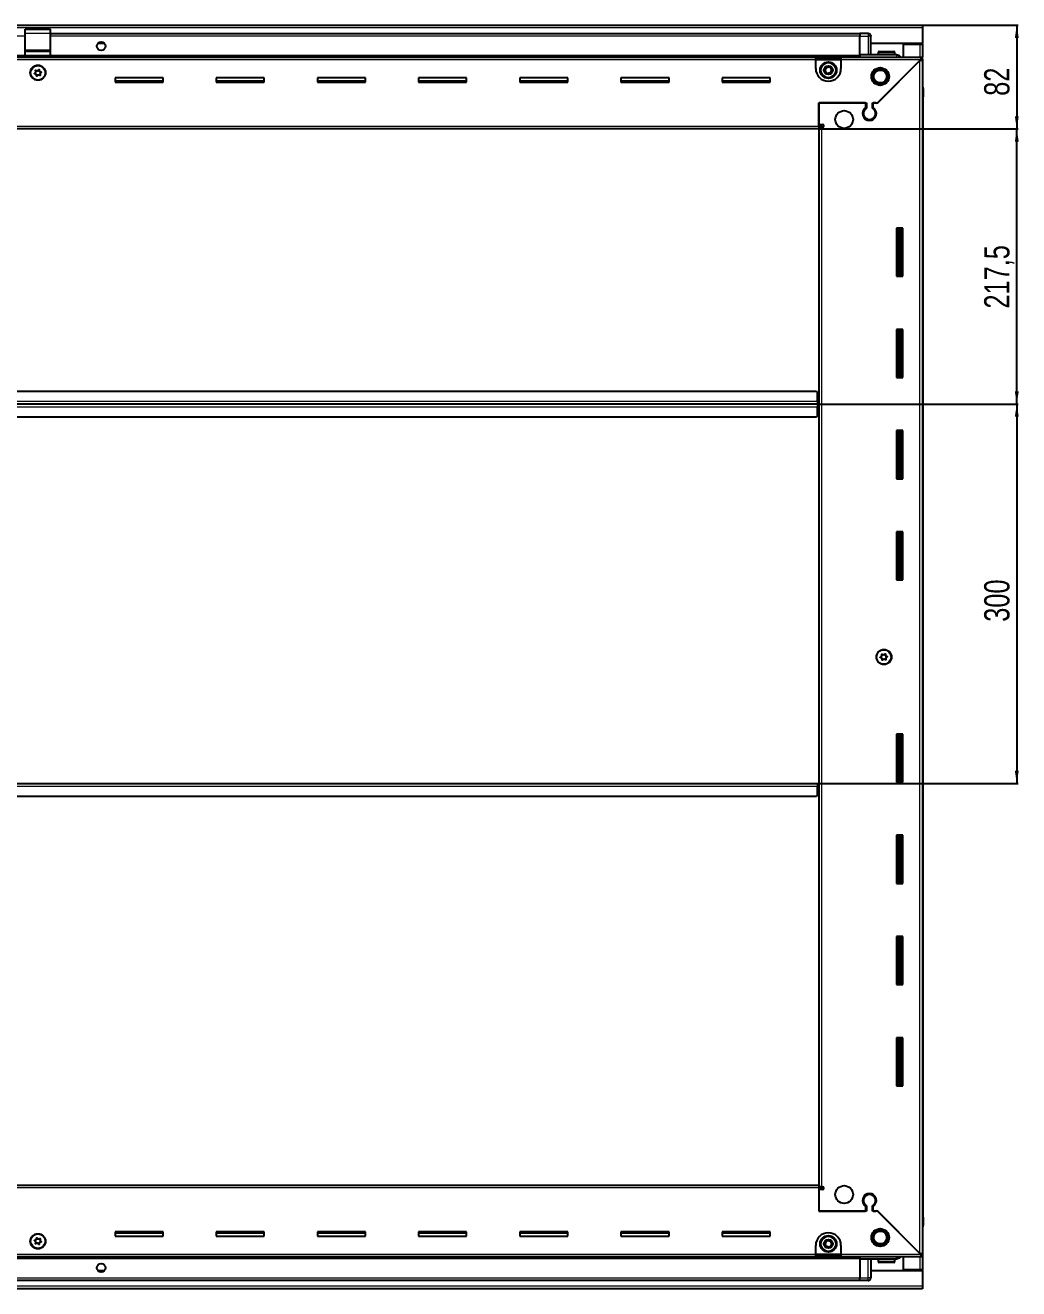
# Model space of a CAD drawing. Header units: millimetres. Extents: x 1219 to 6432, y -1444 to 1892.
# Drawn here: x 5647 to 6432, y 677 to 1676 of the extents above; entities that cross this region are included whole.
import ezdxf

# ---------------------------------------------------------------- set-up
doc = ezdxf.new("R2010")
doc.units = ezdxf.units.MM
doc.layers.add('FORMAT', color=7, linetype='Continuous')
doc.styles.add('SLDTEXTSTYLE0', font='TXT', dxfattribs={"width": 0.75})
doc.dimstyles.new('SLDDIMSTYLE0', dxfattribs={"dimtxt": 20, "dimasz": 10, "dimexe": 0, "dimexo": 0.0625, "dimgap": 5, "dimtad": 2, "dimdec": 1, "dimrnd": 1e-09, "dimzin": 12, "dimdsep": 46, "dimtxsty": 'SLDTEXTSTYLE0', "dimsah": 1, "dimcen": 0.09, "dimadec": 0, "dimazin": 3, "dimtfac": 1, "dimtofl": 0, "dimtmove": 0, "dimatfit": 3, "dimfxl": 0, "dimfrac": 2, "dimtolj": 1, "dimtzin": 12, "dimarcsym": 0})

# ---------------------------------------------------------------- blocks, each defined once
blk = doc.blocks.new('_D_7')
at = {"layer": 'FORMAT'}
for p, q in [((6356.35, 1675.82), (6431.84, 1675.82)), ((6430.84, 1675.82), (6430.84, 1593.82)), ((6274.35, 1593.82), (6431.84, 1593.82))]:
    blk.add_line(p, q, dxfattribs=at)
for points in [[(6430.84, 1675.82), (6429.3, 1665.82), (6432.37, 1665.82)], [(6430.84, 1593.82), (6432.37, 1603.82), (6429.3, 1603.82)]]:
    blk.add_solid(points, dxfattribs=at)
at = {"layer": 'FORMAT', "insert": (6405.06, 1620.05), "char_height": 20, "attachment_point": 1, "rotation": 90, "style": 'SLDTEXTSTYLE0'}
blk.add_mtext('82', dxfattribs=at)
blk = doc.blocks.new('_D_8')
at = {"layer": 'FORMAT'}
for p, q in [((6274.35, 1593.82), (6431.84, 1593.82)), ((6430.84, 1376.32), (6430.84, 1593.82)), ((6273.35, 1376.32), (6431.84, 1376.32))]:
    blk.add_line(p, q, dxfattribs=at)
for points in [[(6430.84, 1593.82), (6429.3, 1583.82), (6432.37, 1583.82)], [(6430.84, 1376.32), (6432.37, 1386.32), (6429.3, 1386.32)]]:
    blk.add_solid(points, dxfattribs=at)
at = {"layer": 'FORMAT', "insert": (6405.06, 1451.82), "char_height": 20, "attachment_point": 1, "rotation": 90, "style": 'SLDTEXTSTYLE0'}
blk.add_mtext('217,5', dxfattribs=at)
blk = doc.blocks.new('_D_9')
at = {"layer": 'FORMAT'}
for p, q in [((6273.35, 1376.32), (6431.84, 1376.32)), ((6430.84, 1376.32), (6430.84, 1076.32)), ((6273.35, 1076.32), (6431.84, 1076.32))]:
    blk.add_line(p, q, dxfattribs=at)
for points in [[(6430.84, 1376.32), (6429.3, 1366.32), (6432.37, 1366.32)], [(6430.84, 1076.32), (6432.37, 1086.32), (6429.3, 1086.32)]]:
    blk.add_solid(points, dxfattribs=at)
at = {"layer": 'FORMAT', "insert": (6405.06, 1204.16), "char_height": 20, "attachment_point": 1, "rotation": 90, "style": 'SLDTEXTSTYLE0'}
blk.add_mtext('300', dxfattribs=at)

msp = doc.modelspace()

# ---------------------------------------------------------------- linework, layer by layer
at = {"color": 7, "linetype": 'Continuous', "lineweight": 25}
for p, q in [((4957.34, 1675.82), (6356.34, 1675.82)), ((5646.84, 1672.82), (5666.84, 1672.82)), ((5646.84, 1669.56), (5646.84, 1672.82)), ((5646.84, 1656.41), (5646.84, 1669.56)), ((5666.84, 1669.56), (5666.84, 1672.82)), ((5666.84, 1656.41), (5666.84, 1669.56)), ((6306.84, 1669.17), (5666.84, 1669.17)), ((6306.84, 1669.32), (6306.84, 1669.32)), ((6313.34, 1669.32), (6306.84, 1669.32)), ((6313.34, 1669.32), (6306.84, 1669.32)), ((6306.84, 1669.32), (6306.84, 1667.32)), ((6356.34, 1675.82), (6356.34, 1673.72)), ((6356.34, 1673.72), (6356.34, 1661.32)), ((5709.71, 1661.32), (5703.96, 1661.32)), ((6306.84, 1652.32), (6306.84, 1667.32)), ((6315.34, 1667.32), (6315.34, 1667.32)), ((6315.34, 1652.32), (6315.34, 1667.32)), ((6356.34, 1661.32), (6315.34, 1661.32)), ((6341.34, 1650.57), (6341.34, 1660.82)), ((6341.34, 1660.82), (6354.24, 1660.82)), ((6354.24, 1660.82), (6356.34, 1660.82)), ((6354.84, 1660.82), (6354.84, 1661.32)), ((6356.34, 1660.82), (6356.34, 1661.32)), ((6356.34, 1660.82), (6356.34, 1650.57)), ((5006.84, 1651.17), (6306.84, 1651.17)), ((5041.84, 1650.57), (6271.84, 1650.57)), ((5646.84, 1655.32), (5646.84, 1656.41)), ((5646.84, 1655.32), (5666.84, 1655.32)), ((5646.84, 1651.82), (5646.84, 1655.32)), ((5646.84, 1651.82), (5666.84, 1651.82)), ((5650.84, 1651.82), (5650.84, 1651.17)), ((5653.34, 1651.17), (5653.34, 1651.82)), ((5660.34, 1651.17), (5660.34, 1651.82)), ((5662.84, 1651.17), (5662.84, 1651.82)), ((5666.84, 1655.32), (5666.84, 1656.41)), ((5666.84, 1651.82), (5666.84, 1655.32)), ((6271.84, 1648.47), (6271.84, 1650.57)), ((6271.84, 1650.57), (6291.84, 1650.57)), ((6271.84, 1649.07), (6291.84, 1649.07)), ((6271.84, 1641.57), (6271.84, 1648.47)), ((6291.84, 1650.57), (6355.34, 1650.57)), ((6291.84, 1650.57), (6291.84, 1648.47)), ((6291.84, 1648.47), (6291.84, 1641.57)), ((6306.84, 1652.32), (6306.84, 1651.82)), ((6335.84, 1652.32), (6306.84, 1652.32)), ((6306.84, 1652.29), (6306.91, 1650.57)), ((6320.84, 1614.57), (6354.74, 1648.47)), ((6321.34, 1654.22), (6321.34, 1652.32)), ((6322.14, 1655.02), (6333.54, 1655.02)), ((6334.34, 1652.32), (6334.34, 1654.22)), ((6354.84, 1648.57), (6356.34, 1648.57)), ((6355.34, 1649.07), (6355.34, 1650.57)), ((6355.34, 1650.57), (6356.34, 1650.57)), ((6355.34, 1649.07), (6356.34, 1649.07)), ((6356.34, 1649.07), (6356.34, 1650.57)), ((6356.34, 1649.07), (6356.34, 1648.57)), ((6356.34, 1648.57), (6356.34, 704.07)), ((6354.24, 1647.97), (6320.14, 1613.87)), ((5755.84, 1634.32), (5717.84, 1634.32)), ((5717.84, 1634.32), (5717.84, 1630.82)), ((5755.84, 1631.57), (5717.84, 1631.57)), ((5717.84, 1630.82), (5755.84, 1630.82)), ((5755.84, 1630.82), (5755.84, 1634.32)), ((5835.84, 1634.32), (5797.84, 1634.32)), ((5797.84, 1634.32), (5797.84, 1630.82)), ((5835.84, 1631.57), (5797.84, 1631.57)), ((5797.84, 1630.82), (5835.84, 1630.82)), ((5835.84, 1630.82), (5835.84, 1634.32)), ((5915.84, 1634.32), (5877.84, 1634.32)), ((5877.84, 1634.32), (5877.84, 1630.82)), ((5915.84, 1631.57), (5877.84, 1631.57)), ((5877.84, 1630.82), (5915.84, 1630.82)), ((5915.84, 1630.82), (5915.84, 1634.32)), ((5995.84, 1634.32), (5957.84, 1634.32)), ((5957.84, 1634.32), (5957.84, 1630.82)), ((5995.84, 1631.57), (5957.84, 1631.57)), ((5957.84, 1630.82), (5995.84, 1630.82)), ((5995.84, 1630.82), (5995.84, 1634.32)), ((6075.84, 1634.32), (6037.84, 1634.32)), ((6037.84, 1634.32), (6037.84, 1630.82)), ((6075.84, 1631.57), (6037.84, 1631.57)), ((6037.84, 1630.82), (6075.84, 1630.82)), ((6075.84, 1630.82), (6075.84, 1634.32)), ((6155.84, 1634.32), (6117.84, 1634.32)), ((6117.84, 1634.32), (6117.84, 1630.82)), ((6155.84, 1631.57), (6117.84, 1631.57)), ((6117.84, 1630.82), (6155.84, 1630.82)), ((6155.84, 1630.82), (6155.84, 1634.32)), ((6235.84, 1634.32), (6197.84, 1634.32)), ((6197.84, 1634.32), (6197.84, 1630.82)), ((6235.84, 1631.57), (6197.84, 1631.57)), ((6197.84, 1630.82), (6235.84, 1630.82)), ((6235.84, 1630.82), (6235.84, 1634.32)), ((6356.34, 1627.15), (6356.34, 1627.15)), ((6356.34, 1619.32), (6356.84, 1619.32)), ((6356.69, 733.32), (6356.69, 1619.32)), ((6356.84, 1625.82), (6356.84, 1619.32)), ((6356.84, 1619.32), (6356.84, 1625.82)), ((6356.84, 1619.32), (6356.84, 1619.32)), ((6356.84, 1619.32), (6356.84, 1619.32)), ((6274.34, 1614.57), (6312.04, 1614.57)), ((6274.34, 1595.92), (6274.34, 1614.57)), ((6274.34, 1614.57), (6274.34, 1597.32)), ((6311.34, 1614.57), (6274.34, 1614.57)), ((6311.34, 1614.57), (6311.34, 1610.68)), ((6312.04, 1614.57), (6312.04, 1610.29)), ((6316.64, 1614.57), (6320.84, 1614.57)), ((6316.64, 1610.29), (6316.64, 1614.57)), ((6319.44, 1614.57), (6317.34, 1614.57)), ((6317.34, 1610.68), (6317.34, 1614.57)), ((6320.14, 1613.87), (6319.44, 1614.57)), ((6316.34, 1601.71), (6316.34, 1600.95)), ((6274.34, 1593.82), (5039.34, 1593.82)), ((6274.34, 1597.32), (6277.19, 1597.32)), ((6276.34, 1596.32), (6274.34, 1596.32)), ((6274.34, 1595.92), (6274.34, 1593.82)), ((6274.34, 1595.32), (6276.44, 1595.32)), ((6274.34, 1593.82), (6274.34, 758.82)), ((6276.34, 1595.32), (6276.34, 1596.32)), ((6277.19, 1595.32), (6276.44, 1595.32)), ((6335.84, 1515.32), (6335.84, 1477.32)), ((6340.84, 1515.32), (6335.84, 1515.32)), ((6336.86, 1515.32), (6336.86, 1477.32)), ((6336.89, 1515.32), (6336.89, 1477.32)), ((6338.69, 1515.32), (6338.69, 1477.32)), ((6340.84, 1477.32), (6340.84, 1515.32)), ((6335.84, 1477.32), (6340.84, 1477.32)), ((6335.84, 1435.32), (6335.84, 1397.32)), ((6340.84, 1435.32), (6335.84, 1435.32)), ((6336.86, 1435.32), (6336.86, 1397.32)), ((6336.89, 1435.32), (6336.89, 1397.32)), ((6338.69, 1435.32), (6338.69, 1397.32)), ((6340.84, 1397.32), (6340.84, 1435.32)), ((6335.84, 1397.32), (6340.84, 1397.32)), ((6272.34, 1386.32), (5041.34, 1386.32)), ((6273.34, 1385.32), (6272.34, 1386.32)), ((6273.34, 1378.42), (6273.34, 1385.32)), ((6273.59, 1379.17), (6273.34, 1379.17)), ((6273.59, 1376.32), (6273.59, 1379.17)), ((6273.34, 1376.32), (5040.34, 1376.32)), ((6273.34, 1378.42), (6273.34, 1376.32)), ((6273.34, 1376.32), (6273.34, 1374.22)), ((6273.34, 1367.32), (6273.34, 1374.22)), ((6273.34, 1373.47), (6273.59, 1373.47)), ((6273.59, 1373.47), (6273.59, 1376.32)), ((6274.34, 1376.32), (6273.59, 1376.32)), ((5041.34, 1366.32), (6272.34, 1366.32)), ((6272.34, 1366.32), (6273.34, 1367.32)), ((6335.84, 1355.32), (6335.84, 1317.32)), ((6340.84, 1355.32), (6335.84, 1355.32)), ((6336.86, 1355.32), (6336.86, 1317.32)), ((6336.89, 1355.32), (6336.89, 1317.32)), ((6338.69, 1355.32), (6338.69, 1317.32)), ((6340.84, 1317.32), (6340.84, 1355.32)), ((6335.84, 1317.32), (6340.84, 1317.32)), ((6335.84, 1275.32), (6335.84, 1237.32)), ((6340.84, 1275.32), (6335.84, 1275.32)), ((6336.86, 1275.32), (6336.86, 1237.32)), ((6336.89, 1275.32), (6336.89, 1237.32)), ((6338.69, 1275.32), (6338.69, 1237.32)), ((6340.84, 1237.32), (6340.84, 1275.32)), ((6335.84, 1237.32), (6340.84, 1237.32)), ((6335.84, 1115.32), (6335.84, 1077.32)), ((6340.84, 1115.32), (6335.84, 1115.32)), ((6336.86, 1115.32), (6336.86, 1077.32)), ((6336.89, 1115.32), (6336.89, 1077.32)), ((6338.69, 1115.32), (6338.69, 1077.32)), ((6340.84, 1077.32), (6340.84, 1115.32)), ((5040.34, 1076.32), (6273.34, 1076.32)), ((6273.34, 1076.32), (6273.34, 1074.22)), ((6273.34, 1067.32), (6273.34, 1074.22)), ((6273.34, 1073.47), (6273.59, 1073.47)), ((6273.59, 1073.47), (6273.59, 1076.32)), ((6273.59, 1076.32), (6274.34, 1076.32)), ((6335.84, 1077.32), (6340.84, 1077.32)), ((5041.34, 1066.32), (6272.34, 1066.32)), ((6272.34, 1066.32), (6273.34, 1067.32)), ((6335.84, 1035.32), (6335.84, 997.32)), ((6340.84, 1035.32), (6335.84, 1035.32)), ((6336.86, 1035.32), (6336.86, 997.32)), ((6336.89, 1035.32), (6336.89, 997.32)), ((6338.69, 1035.32), (6338.69, 997.32)), ((6340.84, 997.32), (6340.84, 1035.32)), ((6335.84, 997.32), (6340.84, 997.32)), ((6335.84, 955.32), (6335.84, 917.32)), ((6340.84, 955.32), (6335.84, 955.32)), ((6336.86, 955.32), (6336.86, 917.32)), ((6336.89, 955.32), (6336.89, 917.32)), ((6338.69, 955.32), (6338.69, 917.32)), ((6340.84, 917.32), (6340.84, 955.32)), ((6335.84, 917.32), (6340.84, 917.32)), ((6335.84, 875.32), (6335.84, 837.32)), ((6340.84, 875.32), (6335.84, 875.32)), ((6336.86, 875.32), (6336.86, 837.32)), ((6336.89, 875.32), (6336.89, 837.32)), ((6338.69, 875.32), (6338.69, 837.32)), ((6340.84, 837.32), (6340.84, 875.32)), ((6335.84, 837.32), (6340.84, 837.32)), ((5039.34, 758.82), (6274.34, 758.82)), ((6274.34, 758.82), (6274.34, 756.72)), ((6276.44, 757.32), (6274.34, 757.32)), ((6274.34, 756.72), (6274.34, 738.07)), ((6274.34, 756.32), (6276.34, 756.32)), ((6274.34, 755.32), (6274.34, 738.07)), ((6277.19, 755.32), (6274.34, 755.32)), ((6276.34, 756.32), (6276.34, 757.32)), ((6276.44, 757.32), (6277.19, 757.32)), ((6316.34, 751.7), (6316.34, 750.94)), ((6311.34, 741.96), (6311.34, 738.07)), ((6312.04, 742.36), (6312.04, 738.07)), ((6316.64, 738.07), (6316.64, 742.36)), ((6317.34, 738.07), (6317.34, 741.96)), ((6312.04, 738.07), (6274.34, 738.07)), ((6274.34, 738.07), (6311.34, 738.07)), ((6320.84, 738.07), (6316.64, 738.07)), ((6317.34, 738.07), (6319.44, 738.07)), ((6319.44, 738.07), (6320.14, 738.77)), ((6320.14, 738.77), (6354.24, 704.67)), ((6354.74, 704.17), (6320.84, 738.07)), ((6356.34, 733.32), (6356.84, 733.32)), ((6356.84, 733.32), (6356.84, 733.32)), ((6356.84, 726.82), (6356.84, 733.32)), ((6356.84, 733.32), (6356.84, 726.82)), ((5755.84, 721.82), (5717.84, 721.82)), ((5717.84, 721.82), (5717.84, 718.32)), ((5717.84, 721.07), (5755.84, 721.07)), ((5755.84, 718.32), (5755.84, 721.82)), ((5835.84, 721.82), (5797.84, 721.82)), ((5797.84, 721.82), (5797.84, 718.32)), ((5797.84, 721.07), (5835.84, 721.07)), ((5835.84, 718.32), (5835.84, 721.82)), ((5915.84, 721.82), (5877.84, 721.82)), ((5877.84, 721.82), (5877.84, 718.32)), ((5877.84, 721.07), (5915.84, 721.07)), ((5915.84, 718.32), (5915.84, 721.82)), ((5995.84, 721.82), (5957.84, 721.82)), ((5957.84, 721.82), (5957.84, 718.32)), ((5957.84, 721.07), (5995.84, 721.07)), ((5995.84, 718.32), (5995.84, 721.82)), ((6075.84, 721.82), (6037.84, 721.82)), ((6037.84, 721.82), (6037.84, 718.32)), ((6037.84, 721.07), (6075.84, 721.07)), ((6075.84, 718.32), (6075.84, 721.82)), ((6155.84, 721.82), (6117.84, 721.82)), ((6117.84, 721.82), (6117.84, 718.32)), ((6117.84, 721.07), (6155.84, 721.07)), ((6155.84, 718.32), (6155.84, 721.82)), ((6235.84, 721.82), (6197.84, 721.82)), ((6197.84, 721.82), (6197.84, 718.32)), ((6197.84, 721.07), (6235.84, 721.07)), ((6235.84, 718.32), (6235.84, 721.82)), ((5717.84, 718.32), (5755.84, 718.32)), ((5797.84, 718.32), (5835.84, 718.32)), ((5877.84, 718.32), (5915.84, 718.32)), ((5957.84, 718.32), (5995.84, 718.32)), ((6037.84, 718.32), (6075.84, 718.32)), ((6117.84, 718.32), (6155.84, 718.32)), ((6197.84, 718.32), (6235.84, 718.32)), ((6271.84, 704.17), (6271.84, 711.07)), ((6291.84, 711.07), (6291.84, 704.17)), ((6306.84, 701.47), (5006.84, 701.47)), ((6271.84, 702.07), (5041.84, 702.07)), ((6271.84, 702.07), (6271.84, 704.17)), ((6291.84, 703.57), (6271.84, 703.57)), ((6291.84, 702.07), (6271.84, 702.07)), ((6291.84, 704.17), (6291.84, 702.07)), ((6355.34, 702.07), (6291.84, 702.07)), ((6306.91, 702.07), (6306.84, 700.36)), ((6306.84, 700.32), (6306.84, 700.82)), ((6335.84, 700.32), (6306.84, 700.32)), ((6306.84, 700.32), (6306.84, 685.32)), ((6315.34, 700.32), (6315.34, 685.32)), ((6321.34, 700.32), (6321.34, 698.42)), ((6334.34, 698.42), (6334.34, 700.32)), ((6341.34, 691.82), (6341.34, 702.07)), ((6354.84, 704.07), (6356.34, 704.07)), ((6355.34, 703.57), (6355.34, 702.07)), ((6356.34, 703.57), (6355.34, 703.57)), ((6356.34, 702.07), (6355.34, 702.07)), ((6356.34, 704.07), (6356.34, 703.57)), ((6356.34, 703.57), (6356.34, 702.07)), ((6356.34, 702.07), (6356.34, 691.82)), ((5703.96, 691.32), (5709.71, 691.32)), ((6315.34, 691.32), (6356.34, 691.32)), ((6329.13, 697.62), (6322.14, 697.62)), ((6333.54, 697.62), (6329.13, 697.62)), ((6354.24, 691.82), (6341.34, 691.82)), ((6356.34, 691.82), (6354.24, 691.82)), ((6354.84, 691.32), (6354.84, 691.82)), ((6356.34, 691.32), (6356.34, 691.82)), ((6356.34, 691.32), (6356.34, 678.92)), ((5006.84, 683.47), (6306.84, 683.47)), ((6306.84, 683.32), (6306.84, 685.32)), ((6306.84, 683.32), (6306.84, 683.32)), ((6313.34, 683.32), (6306.84, 683.32)), ((6306.84, 683.32), (6306.84, 683.32)), ((6313.34, 683.32), (6306.84, 683.32)), ((6314.66, 683.82), (6314.66, 683.82)), ((6356.34, 676.82), (4957.34, 676.82)), ((6356.34, 678.92), (6356.34, 676.82))]:
    msp.add_line(p, q, dxfattribs=at)
at = {"color": 8, "linetype": 'Continuous', "lineweight": 18}
for p, q in [((6356.34, 1673.72), (4957.34, 1673.72)), ((5646.84, 1669.56), (5666.84, 1669.56)), ((6313.34, 1669.32), (6313.34, 1667.32)), ((5646.84, 1667.17), (5006.84, 1667.17)), ((6306.84, 1667.17), (5666.84, 1667.17)), ((6306.84, 1667.32), (6313.34, 1667.32)), ((6315.34, 1667.32), (6313.34, 1667.32)), ((6313.34, 1667.32), (6313.34, 1652.32)), ((6354.24, 1661.32), (6354.24, 1660.82)), ((6354.24, 1660.82), (6354.24, 1650.57)), ((5646.84, 1651.82), (5006.84, 1651.82)), ((6306.84, 1650.59), (5006.84, 1650.59)), ((6271.84, 1648.47), (5041.84, 1648.47)), ((5646.84, 1656.41), (5666.84, 1656.41)), ((5652.84, 1651.17), (5652.84, 1651.82)), ((5660.84, 1651.17), (5660.84, 1651.82)), ((6306.84, 1651.82), (5666.84, 1651.82)), ((6271.84, 1648.47), (6291.84, 1648.47)), ((6354.74, 1648.47), (6291.84, 1648.47)), ((6321.34, 1654.22), (6334.34, 1654.22)), ((6354.24, 704.67), (6354.24, 1647.97)), ((6356.34, 1625.82), (6356.84, 1625.82)), ((5039.34, 1595.92), (6274.34, 1595.92)), ((6276.44, 1595.32), (6276.44, 757.32)), ((6338.1, 1477.32), (6338.1, 1515.32)), ((6339.34, 1477.32), (6339.34, 1515.32)), ((6338.1, 1397.32), (6338.1, 1435.32)), ((6339.34, 1397.32), (6339.34, 1435.32)), ((6273.34, 1378.42), (5040.34, 1378.42)), ((5040.34, 1374.22), (6273.34, 1374.22)), ((6338.1, 1317.32), (6338.1, 1355.32)), ((6339.34, 1317.32), (6339.34, 1355.32)), ((6338.1, 1237.32), (6338.1, 1275.32)), ((6339.34, 1237.32), (6339.34, 1275.32)), ((6338.1, 1077.32), (6338.1, 1115.32)), ((6339.34, 1077.32), (6339.34, 1115.32)), ((5040.34, 1074.22), (6273.34, 1074.22)), ((6338.1, 997.32), (6338.1, 1035.32)), ((6339.34, 997.32), (6339.34, 1035.32)), ((6338.1, 917.32), (6338.1, 955.32)), ((6339.34, 917.32), (6339.34, 955.32)), ((6338.1, 837.32), (6338.1, 875.32)), ((6339.34, 837.32), (6339.34, 875.32)), ((6274.34, 756.72), (5039.34, 756.72)), ((6356.34, 726.82), (6356.84, 726.82)), ((5006.84, 702.06), (6306.84, 702.06)), ((5006.84, 700.82), (6306.84, 700.82)), ((5041.84, 704.17), (6271.84, 704.17)), ((6291.84, 704.17), (6271.84, 704.17)), ((6291.84, 704.17), (6354.74, 704.17)), ((6313.34, 685.32), (6313.34, 700.32)), ((6354.24, 702.07), (6354.24, 691.82)), ((6329.31, 698.42), (6321.34, 698.42)), ((6334.34, 698.42), (6329.31, 698.42)), ((6354.24, 691.82), (6354.24, 691.32)), ((5006.84, 685.47), (6306.84, 685.47)), ((6306.84, 685.32), (6313.34, 685.32)), ((6315.34, 685.32), (6313.34, 685.32)), ((6313.34, 683.32), (6313.34, 685.32)), ((6356.34, 678.92), (4957.34, 678.92))]:
    msp.add_line(p, q, dxfattribs=at)
at = {"color": 7, "linetype": 'Continuous', "lineweight": 25, "flags": 128}
msp.add_lwpolyline([(6315.19, 1668.08), (6315.3, 1667.71), (6315.34, 1667.32)], dxfattribs=at)
at = {"color": 7, "linetype": 'Continuous', "lineweight": 25}
for centre, radius in [((5706.84, 1659.32), 3.5), ((5656.84, 1638.32), 6), ((5656.84, 1638.17), 5.79), ((5656.84, 1638.17), 1.85), ((6281.84, 1640.32), 6.5), ((6281.84, 1640.32), 3.46), ((6322.84, 1635.32), 7), ((6322.84, 1635.32), 6.02), ((6322.84, 1635.32), 5.1), ((6294.34, 1601.32), 7), ((6325.84, 1176.32), 6), ((6325.69, 1176.32), 5.79), ((6325.69, 1176.32), 1.85), ((6294.34, 751.32), 7), ((5656.84, 714.32), 6), ((5656.84, 714.47), 5.79), ((6322.84, 717.32), 7), ((6322.84, 717.32), 6.02), ((6322.84, 717.32), 5.1), ((5656.84, 714.47), 1.85), ((6281.84, 712.32), 6.5), ((6281.84, 712.32), 3.46), ((5706.84, 693.32), 3.5)]:
    msp.add_circle(centre, radius, dxfattribs=at)
at = {"color": 8, "linetype": 'Continuous', "lineweight": 18}
for centre in [(6281.84, 1640.32), (6281.84, 712.32)]:
    msp.add_circle(centre, 5.7, dxfattribs=at)
at = {"color": 7, "linetype": 'Continuous', "lineweight": 25}
for centre, radius, start, end in [((6313.34, 1667.32), 2, 0, 90), ((6315.54, 1652.52), 0.2, 180, 270), ((6322.14, 1654.22), 0.8, 90, 180), ((6333.54, 1654.22), 0.8, 0, 90), ((6281.84, 1641.57), 10, 180, 270), ((6281.84, 1640.32), 2.5, 160.11158, 220.11158), ((6281.84, 1640.32), 2.5, 100.11158, 160.11158), ((6281.84, 1640.32), 2.5, 220.11158, 280.11158), ((6281.84, 1640.32), 2.5, 40.11158, 100.11158), ((6281.84, 1641.57), 10, 270, 0), ((6281.84, 1640.32), 2.5, 280.11158, 340.11158), ((6281.84, 1640.32), 2.5, 340.11158, 40.11158), ((6354.84, 1625.82), 2, 0, 41.39416), ((6314.34, 1606.07), 5.5, 123.05573, 56.94427), ((6314.34, 1606.07), 4.8, 118.63099, 61.36901), ((6277.19, 1596.32), 1, 270, 90), ((6277.19, 756.32), 1, 270, 90), ((6314.34, 746.57), 5.5, 303.05573, 236.94427), ((6314.34, 746.57), 4.8, 298.63099, 241.36901), ((6281.84, 711.07), 10, 90, 180), ((6281.84, 711.07), 10, 0, 90), ((6354.84, 726.82), 2, 318.57492, 360), ((6354.84, 726.82), 2, 318.59038, 0), ((6281.84, 712.32), 2.5, 147.04236, 207.04236), ((6281.84, 712.32), 2.5, 207.04236, 267.04236), ((6281.84, 712.32), 2.5, 87.04236, 147.04236), ((6281.84, 712.32), 2.5, 267.04236, 327.04236), ((6281.84, 712.32), 2.5, 27.04236, 87.04236), ((6281.84, 712.32), 2.5, 327.04236, 27.04236), ((6315.54, 700.12), 0.2, 90, 180), ((6322.14, 698.42), 0.8, 180, 270), ((6333.54, 698.42), 0.8, 270, 360), ((6313.34, 685.32), 2, 270, 0), ((6313.34, 685.32), 2, 270, 288.58003), ((6313.34, 685.32), 2, 303.94202, 311.40962)]:
    msp.add_arc(centre, radius, start, end, dxfattribs=at)
for points, knots in [([(6306.84, 1652.32), (6306.84, 1652.29), (6306.84, 1652.21), (6306.84, 1651.59), (6306.84, 1651.03), (6306.84, 1650.66), (6306.84, 1650.65)], [0, 0, 0, 0, 0.330266, 0.660532, 0.990799, 1, 1, 1, 1]), ([(6339.05, 1650.57), (6338.93, 1650.77), (6338.54, 1651.42), (6337.39, 1652.13), (6336.35, 1652.26), (6335.84, 1652.32)], [0, 0, 0, 0, 0.18225, 0.591125, 1, 1, 1, 1]), ([(6354.24, 1647.97), (6354.49, 1648.02), (6354.98, 1648.11), (6355.62, 1648.24), (6356.09, 1648.37), (6356.31, 1648.48), (6356.33, 1648.55), (6356.34, 1648.57)], [0, 0, 0, 0, 0.230255, 0.448522, 0.666786, 0.88505, 1, 1, 1, 1]), ([(6355.34, 1650.57), (6355.29, 1650.55), (6355.2, 1650.49), (6355.07, 1650.1), (6354.94, 1649.54), (6354.83, 1648.96), (6354.76, 1648.6), (6354.74, 1648.47)], [0, 0, 0, 0, 0.230255, 0.448522, 0.666786, 0.88505, 1, 1, 1, 1]), ([(5654.95, 1640.24), (5654.94, 1640.23), (5654.93, 1640.21), (5654.92, 1640.15), (5654.93, 1640.01), (5655.03, 1639.64), (5655.16, 1639.11), (5655, 1638.5), (5654.64, 1638.13), (5654.34, 1637.88), (5654.16, 1637.72), (5654.11, 1637.64), (5654.1, 1637.6), (5654.1, 1637.57), (5654.12, 1637.54), (5654.17, 1637.49), (5654.42, 1637.39), (5654.88, 1637.29), (5655.52, 1636.98), (5655.77, 1636.31), (5655.83, 1635.84), (5655.91, 1635.58), (5655.95, 1635.53), (5655.98, 1635.51), (5656.01, 1635.5), (5656.04, 1635.51), (5656.08, 1635.52), (5656.15, 1635.57), (5656.32, 1635.72), (5656.59, 1635.99), (5656.99, 1636.31), (5657.62, 1636.42), (5658.12, 1636.23), (5658.49, 1636.1), (5658.64, 1636.07), (5658.7, 1636.09), (5658.72, 1636.1), (5658.74, 1636.13), (5658.75, 1636.19), (5658.74, 1636.34), (5658.65, 1636.71), (5658.51, 1637.23), (5658.68, 1637.84), (5659.03, 1638.21), (5659.34, 1638.46), (5659.51, 1638.63), (5659.56, 1638.71), (5659.58, 1638.75), (5659.57, 1638.78), (5659.55, 1638.81), (5659.5, 1638.85), (5659.25, 1638.95), (5658.79, 1639.06), (5658.15, 1639.37), (5657.9, 1640.03), (5657.84, 1640.51), (5657.76, 1640.76), (5657.72, 1640.82), (5657.7, 1640.84), (5657.67, 1640.85), (5657.63, 1640.84), (5657.59, 1640.82), (5657.52, 1640.78), (5657.35, 1640.63), (5657.08, 1640.36), (5656.68, 1640.04), (5656.06, 1639.93), (5655.55, 1640.11), (5655.18, 1640.25), (5655.03, 1640.27), (5654.98, 1640.26), (5654.96, 1640.25), (5654.95, 1640.24)], [0, 0, 0, 0, 0.002009, 0.00442, 0.009365, 0.025528, 0.067705, 0.095786, 0.124646, 0.150342, 0.160519, 0.163394, 0.165697, 0.167245, 0.168874, 0.17077, 0.178606, 0.211994, 0.249994, 0.287995, 0.321383, 0.329219, 0.331115, 0.332744, 0.334292, 0.336217, 0.338535, 0.341318, 0.349662, 0.375358, 0.404217, 0.432298, 0.474475, 0.490639, 0.496669, 0.49844, 0.5, 0.502009, 0.50442, 0.509365, 0.525528, 0.567705, 0.595786, 0.624646, 0.650342, 0.660519, 0.663394, 0.665697, 0.667245, 0.668874, 0.67077, 0.678606, 0.711994, 0.749994, 0.787995, 0.821383, 0.829219, 0.831115, 0.832744, 0.834292, 0.836217, 0.838535, 0.841318, 0.849662, 0.875358, 0.904217, 0.932298, 0.974475, 0.990639, 0.996669, 0.99844, 1, 1, 1, 1]), ([(6278.99, 1639.82), (6279.04, 1639.93), (6279.24, 1640.5), (6279.58, 1641.43), (6279.86, 1642.21), (6279.98, 1642.53)], [0, 0, 0, 0, 0.1331247, 0.6370994, 1, 1, 1, 1]), ([(6280.85, 1637.61), (6280.52, 1638), (6279.9, 1638.74), (6279.28, 1639.48), (6278.99, 1639.82)], [0, 0, 0, 0, 0.534686, 1, 1, 1, 1]), ([(6279.98, 1642.53), (6280.48, 1642.62), (6281.43, 1642.79), (6282.38, 1642.96), (6282.82, 1643.04)], [0, 0, 0, 0, 0.534686, 1, 1, 1, 1]), ([(6282.82, 1643.04), (6283.15, 1642.64), (6283.77, 1641.91), (6284.39, 1641.17), (6284.68, 1640.83)], [0, 0, 0, 0, 0.534686, 1, 1, 1, 1]), ([(6284.68, 1640.83), (6284.56, 1640.51), (6284.28, 1639.73), (6283.94, 1638.8), (6283.74, 1638.23), (6283.7, 1638.12)], [0, 0, 0, 0, 0.3629006, 0.8668753, 1, 1, 1, 1]), ([(6283.7, 1638.12), (6283.19, 1638.03), (6282.24, 1637.86), (6281.29, 1637.69), (6280.85, 1637.61)], [0, 0, 0, 0, 0.534686, 1, 1, 1, 1]), ([(6324.05, 1178.6), (6324.04, 1178.59), (6324.02, 1178.57), (6324.01, 1178.51), (6324, 1178.37), (6324.06, 1177.98), (6324.13, 1177.45), (6323.9, 1176.86), (6323.5, 1176.53), (6323.17, 1176.32), (6322.98, 1176.18), (6322.92, 1176.11), (6322.9, 1176.07), (6322.9, 1176.03), (6322.91, 1176), (6322.96, 1175.95), (6323.2, 1175.82), (6323.65, 1175.67), (6324.24, 1175.29), (6324.42, 1174.6), (6324.42, 1174.12), (6324.47, 1173.86), (6324.5, 1173.8), (6324.53, 1173.77), (6324.56, 1173.76), (6324.59, 1173.76), (6324.63, 1173.78), (6324.71, 1173.81), (6324.89, 1173.94), (6325.19, 1174.18), (6325.63, 1174.46), (6326.26, 1174.49), (6326.74, 1174.25), (6327.09, 1174.08), (6327.24, 1174.03), (6327.3, 1174.04), (6327.33, 1174.05), (6327.35, 1174.08), (6327.37, 1174.14), (6327.37, 1174.28), (6327.32, 1174.66), (6327.24, 1175.2), (6327.48, 1175.79), (6327.87, 1176.11), (6328.2, 1176.33), (6328.4, 1176.47), (6328.46, 1176.54), (6328.47, 1176.58), (6328.47, 1176.61), (6328.46, 1176.64), (6328.41, 1176.7), (6328.18, 1176.82), (6327.73, 1176.98), (6327.13, 1177.36), (6326.95, 1178.05), (6326.95, 1178.53), (6326.9, 1178.79), (6326.87, 1178.85), (6326.85, 1178.87), (6326.82, 1178.88), (6326.78, 1178.88), (6326.74, 1178.87), (6326.66, 1178.83), (6326.48, 1178.7), (6326.18, 1178.46), (6325.74, 1178.19), (6325.11, 1178.15), (6324.63, 1178.4), (6324.28, 1178.57), (6324.13, 1178.61), (6324.08, 1178.61), (6324.06, 1178.6), (6324.05, 1178.6)], [0, 0, 0, 0, 0.002009, 0.00442, 0.009365, 0.025528, 0.067705, 0.095786, 0.124646, 0.150342, 0.160519, 0.163394, 0.165697, 0.167245, 0.168874, 0.17077, 0.178606, 0.211994, 0.249994, 0.287995, 0.321383, 0.329219, 0.331115, 0.332744, 0.334292, 0.336217, 0.338535, 0.341318, 0.349662, 0.375358, 0.404217, 0.432298, 0.474475, 0.490639, 0.496669, 0.49844, 0.5, 0.502009, 0.50442, 0.509365, 0.525528, 0.567705, 0.595786, 0.624646, 0.650342, 0.660519, 0.663394, 0.665697, 0.667245, 0.668874, 0.67077, 0.678606, 0.711994, 0.749994, 0.787995, 0.821383, 0.829219, 0.831115, 0.832744, 0.834292, 0.836217, 0.838535, 0.841318, 0.849662, 0.875358, 0.904217, 0.932298, 0.974475, 0.990639, 0.996669, 0.99844, 1, 1, 1, 1]), ([(5654.95, 712.4), (5654.96, 712.4), (5654.98, 712.38), (5655.04, 712.38), (5655.19, 712.4), (5655.55, 712.54), (5656.06, 712.72), (5656.68, 712.61), (5657.08, 712.29), (5657.36, 712.01), (5657.54, 711.85), (5657.62, 711.81), (5657.66, 711.8), (5657.7, 711.81), (5657.72, 711.83), (5657.76, 711.88), (5657.84, 712.14), (5657.9, 712.61), (5658.15, 713.28), (5658.79, 713.59), (5659.25, 713.69), (5659.5, 713.79), (5659.55, 713.84), (5659.57, 713.87), (5659.58, 713.9), (5659.57, 713.93), (5659.54, 713.97), (5659.49, 714.04), (5659.33, 714.19), (5659.03, 714.43), (5658.68, 714.8), (5658.51, 715.41), (5658.65, 715.94), (5658.74, 716.32), (5658.76, 716.47), (5658.74, 716.52), (5658.72, 716.55), (5658.69, 716.56), (5658.63, 716.57), (5658.49, 716.54), (5658.12, 716.41), (5657.62, 716.23), (5656.99, 716.34), (5656.59, 716.66), (5656.31, 716.94), (5656.13, 717.09), (5656.05, 717.14), (5656.01, 717.15), (5655.98, 717.14), (5655.95, 717.12), (5655.91, 717.06), (5655.83, 716.81), (5655.77, 716.33), (5655.52, 715.67), (5654.88, 715.36), (5654.42, 715.25), (5654.17, 715.15), (5654.12, 715.11), (5654.1, 715.08), (5654.1, 715.05), (5654.11, 715.01), (5654.13, 714.98), (5654.18, 714.91), (5654.34, 714.76), (5654.64, 714.52), (5655, 714.14), (5655.16, 713.53), (5655.03, 713.01), (5654.93, 712.63), (5654.92, 712.48), (5654.93, 712.43), (5654.95, 712.41), (5654.95, 712.4)], [0, 0, 0, 0, 0.002009, 0.00442, 0.009365, 0.025528, 0.067705, 0.095786, 0.124646, 0.150342, 0.160519, 0.163394, 0.165697, 0.167245, 0.168874, 0.17077, 0.178606, 0.211994, 0.249994, 0.287995, 0.321383, 0.329219, 0.331115, 0.332744, 0.334292, 0.336217, 0.338535, 0.341318, 0.349662, 0.375358, 0.404217, 0.432298, 0.474475, 0.490639, 0.496669, 0.49844, 0.5, 0.502009, 0.50442, 0.509365, 0.525528, 0.567705, 0.595786, 0.624646, 0.650342, 0.660519, 0.663394, 0.665697, 0.667245, 0.668874, 0.67077, 0.678606, 0.711994, 0.749994, 0.787995, 0.821383, 0.829219, 0.831115, 0.832744, 0.834292, 0.836217, 0.838535, 0.841318, 0.849662, 0.875358, 0.904217, 0.932298, 0.974475, 0.990639, 0.996669, 0.99844, 1, 1, 1, 1]), ([(6278.95, 712.47), (6279.23, 712.91), (6279.76, 713.71), (6280.28, 714.52), (6280.52, 714.89)], [0, 0, 0, 0, 0.5346859, 1, 1, 1, 1]), ([(6280.27, 709.9), (6280.03, 710.36), (6279.59, 711.22), (6279.16, 712.07), (6278.95, 712.47)], [0, 0, 0, 0, 0.534686, 1, 1, 1, 1]), ([(6283.15, 709.75), (6282.8, 709.77), (6281.98, 709.81), (6280.99, 709.86), (6280.39, 709.89), (6280.27, 709.9)], [0, 0, 0, 0, 0.362901, 0.866875, 1, 1, 1, 1]), ([(6280.52, 714.89), (6280.65, 714.89), (6281.25, 714.86), (6282.24, 714.81), (6283.06, 714.76), (6283.41, 714.75)], [0, 0, 0, 0, 0.133125, 0.637099, 1, 1, 1, 1]), ([(6284.72, 712.17), (6284.44, 711.74), (6283.91, 710.93), (6283.39, 710.13), (6283.15, 709.75)], [0, 0, 0, 0, 0.534686, 1, 1, 1, 1]), ([(6283.41, 714.75), (6283.64, 714.29), (6284.08, 713.43), (6284.52, 712.57), (6284.72, 712.17)], [0, 0, 0, 0, 0.5346859, 1, 1, 1, 1]), ([(6306.84, 700.32), (6306.84, 700.36), (6306.84, 700.44), (6306.84, 701.05), (6306.84, 701.63), (6306.84, 702.03), (6306.84, 702.06)], [0, 0, 0, 0, 0.324279, 0.648558, 0.972836, 1, 1, 1, 1]), ([(6339.05, 702.07), (6338.93, 701.87), (6338.54, 701.22), (6337.39, 700.51), (6336.35, 700.39), (6335.84, 700.32)], [0, 0, 0, 0, 0.18225, 0.591125, 1, 1, 1, 1]), ([(6356.34, 704.07), (6356.31, 704.12), (6356.26, 704.21), (6355.86, 704.34), (6355.31, 704.47), (6354.73, 704.58), (6354.36, 704.65), (6354.24, 704.67)], [0, 0, 0, 0, 0.230255, 0.448522, 0.666786, 0.88505, 1, 1, 1, 1]), ([(6354.74, 704.17), (6354.78, 703.92), (6354.87, 703.43), (6355.01, 702.79), (6355.14, 702.32), (6355.25, 702.1), (6355.31, 702.08), (6355.34, 702.07)], [0, 0, 0, 0, 0.230255, 0.448522, 0.666786, 0.88505, 1, 1, 1, 1])]:
    msp.add_open_spline(points, degree=3, knots=knots, dxfattribs=at)
at = {"color": 8, "linetype": 'Continuous', "lineweight": 18}
for points, knots in [([(6335.84, 1652.32), (6335.84, 1652.28), (6335.84, 1652.2), (6335.84, 1651.77), (6335.84, 1651.31), (6335.84, 1650.9), (6335.84, 1650.63), (6335.84, 1650.57)], [0, 0, 0, 0, 0.3597529, 0.5534142, 0.7511852, 0.9489563, 1, 1, 1, 1]), ([(6335.84, 700.32), (6335.84, 700.37), (6335.84, 700.44), (6335.84, 700.88), (6335.84, 701.33), (6335.84, 701.75), (6335.84, 702.02), (6335.84, 702.07)], [0, 0, 0, 0, 0.359753, 0.553414, 0.751185, 0.948956, 1, 1, 1, 1])]:
    msp.add_open_spline(points, degree=3, knots=knots, dxfattribs=at)
at = {"color": 7, "linetype": 'Continuous', "lineweight": 25}
for points in [[(6354.24, 1647.97), (6354.31, 1648.02), (6354.47, 1648.12), (6354.67, 1648.27), (6354.81, 1648.42), (6354.83, 1648.52), (6354.84, 1648.57)], [(6355.34, 1649.07), (6355.29, 1649.06), (6355.19, 1649.05), (6355.04, 1648.91), (6354.89, 1648.71), (6354.79, 1648.55), (6354.74, 1648.47)], [(6354.84, 704.07), (6354.83, 704.12), (6354.81, 704.22), (6354.67, 704.37), (6354.47, 704.52), (6354.31, 704.62), (6354.24, 704.67)], [(6354.74, 704.17), (6354.79, 704.09), (6354.89, 703.94), (6355.04, 703.74), (6355.19, 703.6), (6355.29, 703.58), (6355.34, 703.57)]]:
    msp.add_open_spline(points, degree=3, dxfattribs=at)

# ---------------------------------------------------------------- dimensions: what is measured, and where the dimension line sits
at = {"layer": 'FORMAT'}
for base, p1, p2, picture, middle in [((6430.84, 1593.82), (6356.34, 1675.82), (6274.34, 1593.82), '_D_7', (6430.84, 1634.82)), ((6430.84, 1593.82), (6273.34, 1376.32), (6274.34, 1593.82), '_D_8', (6430.84, 1485.07)), ((6430.84, 1076.32), (6273.34, 1376.32), (6273.34, 1076.32), '_D_9', (6430.84, 1226.32))]:
    dim = msp.add_linear_dim(base=base, p1=p1, p2=p2, angle=90, dimstyle='SLDDIMSTYLE0', dxfattribs=at)
    dim.commit()
    dim.dimension.update_dxf_attribs({"geometry": picture, "text_midpoint": middle, "dimtype": 160})

doc.saveas('drawing.dxf')
